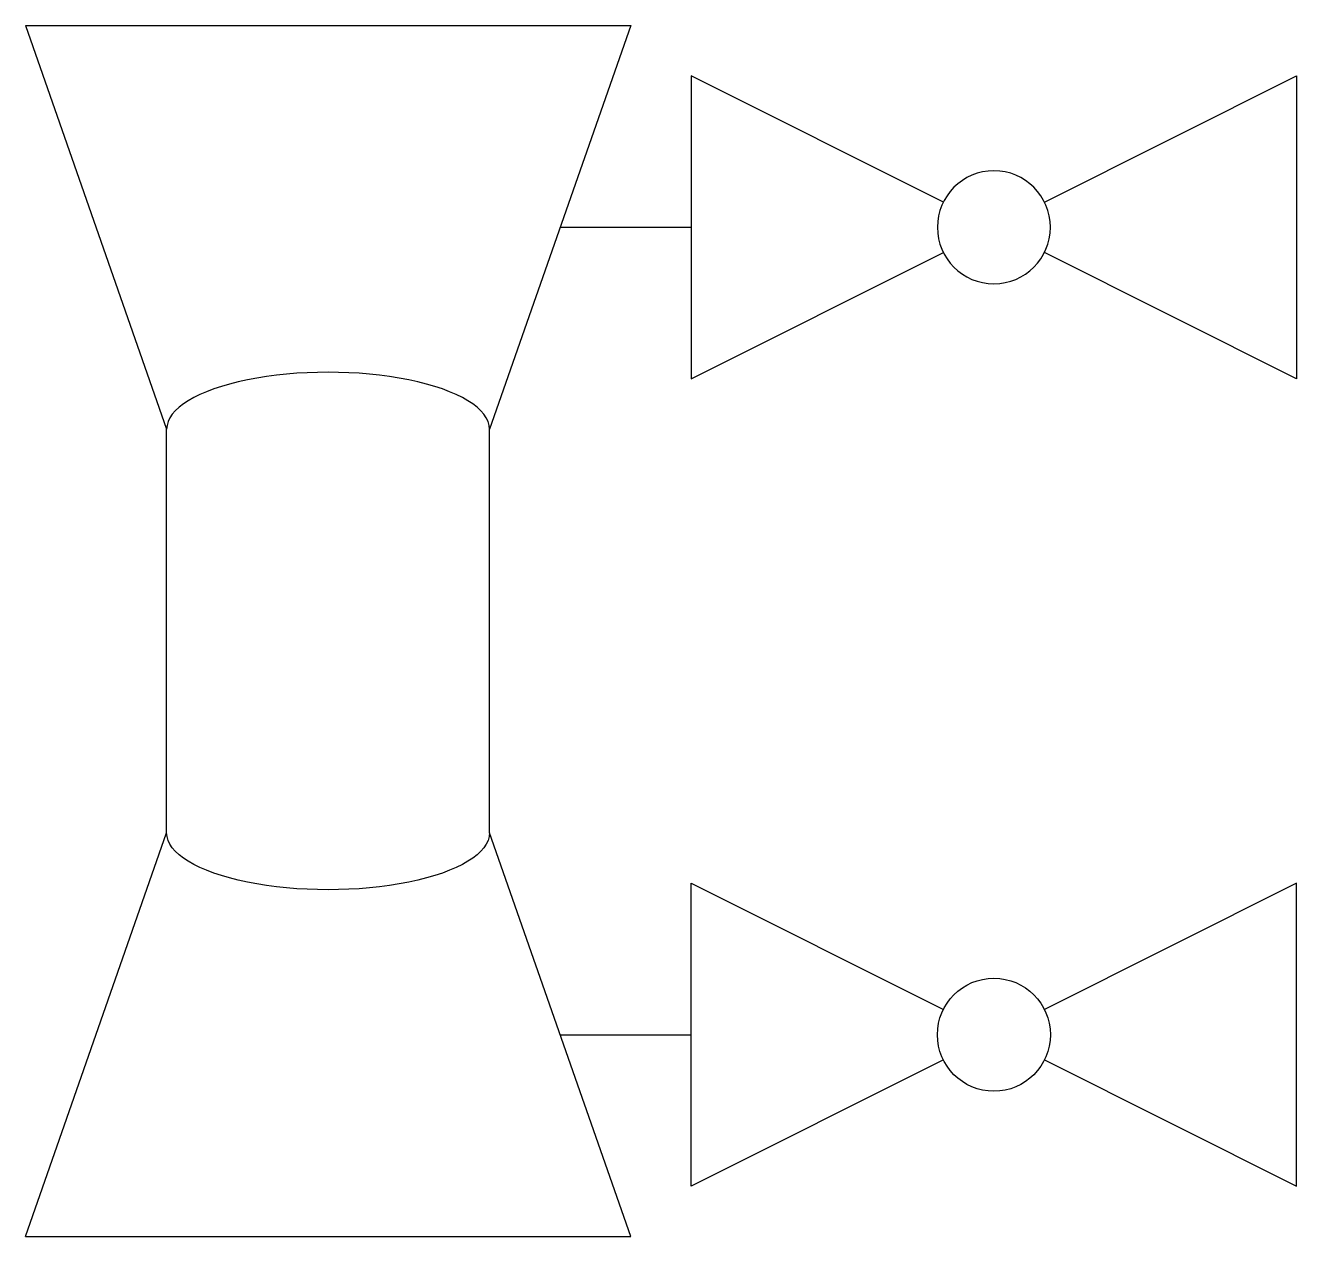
# Model space of a CAD drawing. Header units: millimetres. Extents: x -75 to 240, y -150 to 150.
import ezdxf

# ---------------------------------------------------------------- set-up
doc = ezdxf.new("R2010")
doc.units = ezdxf.units.MM

msp = doc.modelspace()

# ---------------------------------------------------------------- linework, layer by layer
at = {"color": 0, "linetype": 'ByBlock', "lineweight": -2}
for p, q in [((-75, 150), (75, 150)), ((-75, 150), (-40, 50)), ((75, 150), (40, 50)), ((57.5, 100), (90, 100)), ((-40, -50), (-40, 50)), ((40, -50), (40, 50)), ((-75, -150), (-40, -50)), ((75, -150), (40, -50)), ((57.5, -100), (90, -100)), ((-75, -150), (75, -150))]:
    msp.add_line(p, q, dxfattribs=at)
for points in [[(152.48, 106.26), (90, 137.5), (90, 62.5), (152.48, 93.74)], [(177.52, 106.26), (240, 137.5), (240, 62.5), (177.52, 93.74)], [(152.48, -106.26), (90, -137.5), (90, -62.5), (152.48, -93.74)], [(177.52, -106.26), (240, -137.5), (240, -62.5), (177.52, -93.74)]]:
    msp.add_lwpolyline(points, dxfattribs=at)
for points in [[(179, 100, 1), (151, 100, 1)], [(179, -100, -1), (151, -100, -1)]]:
    msp.add_lwpolyline(points, format="xyb", close=True, dxfattribs=at)
msp.add_ellipse((0, 50), major_axis=(40, 0), ratio=0.35252, start_param=0, end_param=3.141593, dxfattribs=at)
at = {"color": 0, "linetype": 'ByBlock', "lineweight": -2, "extrusion": (0, 0, -1)}
msp.add_ellipse((0, -50), major_axis=(40, 0), ratio=0.35252, start_param=0, end_param=3.141593, dxfattribs=at)

doc.saveas('drawing.dxf')
